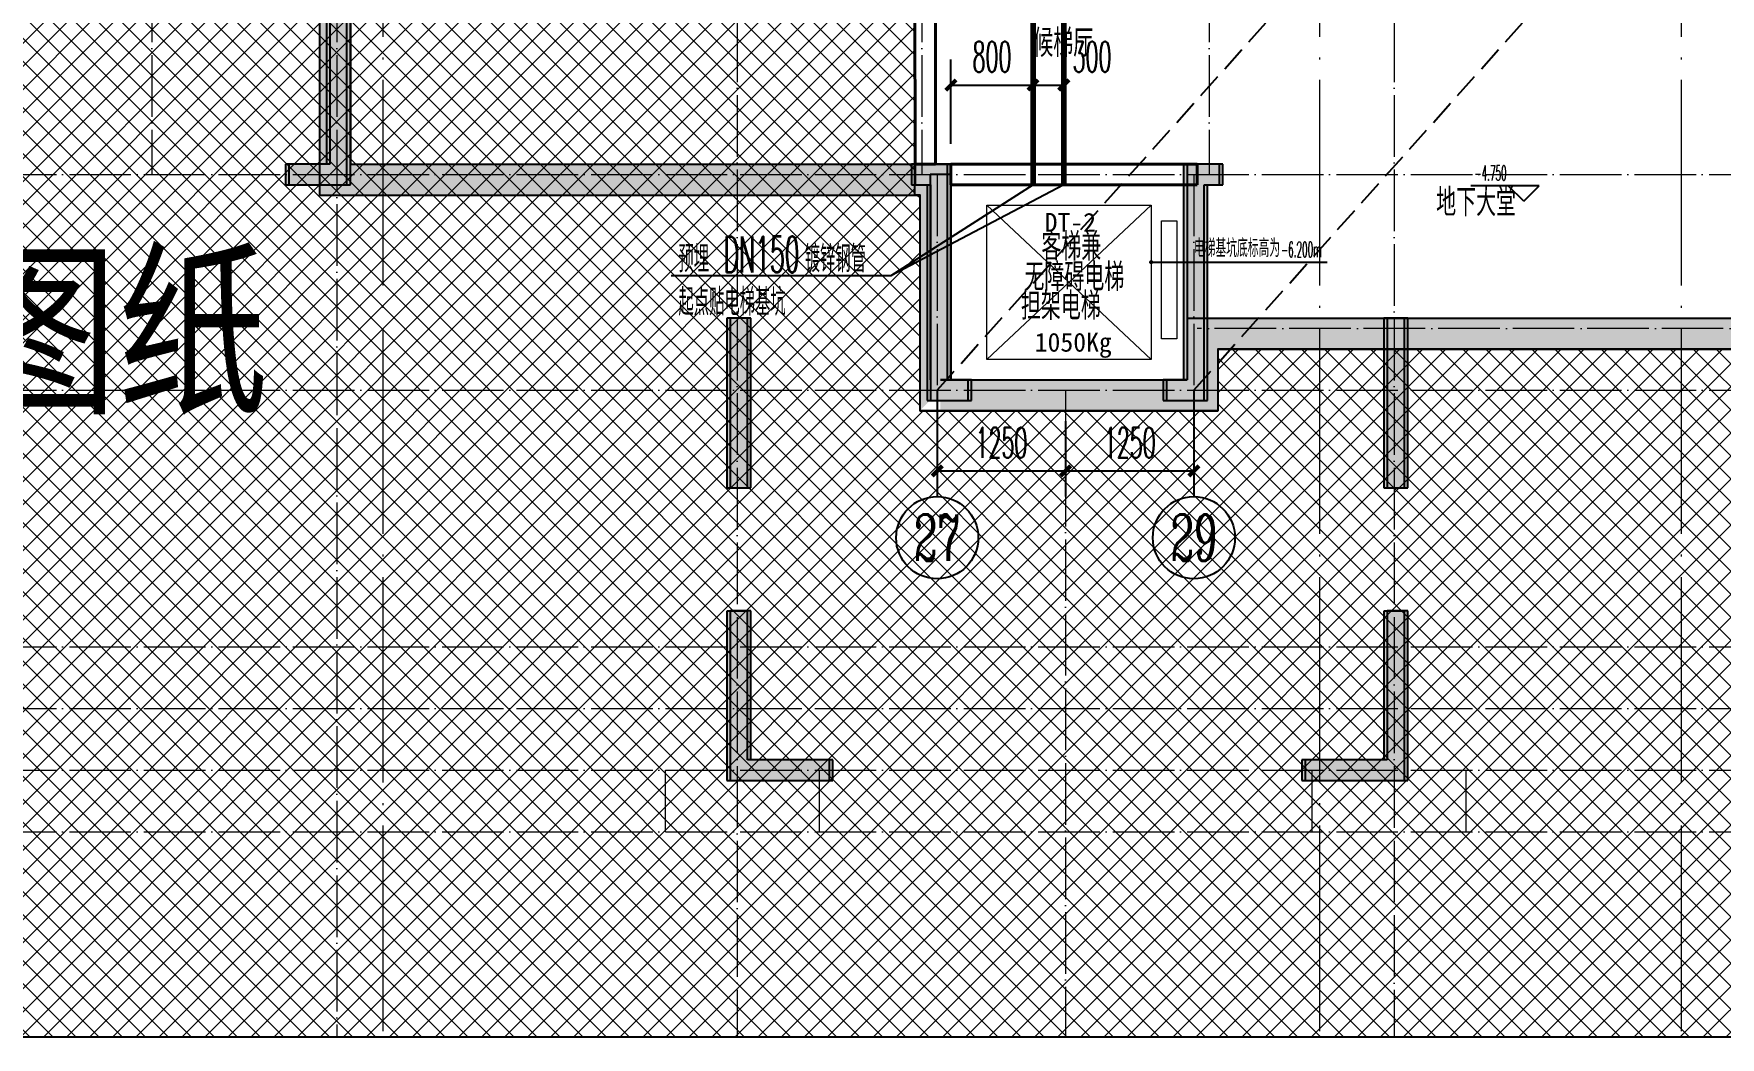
# Model space of a CAD drawing. Extents: x 27938 to 650306, y -92720 to 1524912.
# Drawn here: x 303166 to 319594, y 738130 to 747901 of the extents above; entities that cross this region are included whole.
import ezdxf
from ezdxf.enums import TextEntityAlignment as Align

# ---------------------------------------------------------------- set-up
doc = ezdxf.new("R2010")
doc.units = 0
doc.header["$LTSCALE"] = 1000
doc.header["$MEASUREMENT"] = 0
doc.linetypes.add('__DASH', pattern=[0.35, 0.25, -0.1])
doc.linetypes.add('DOTE', pattern=[2.42, 2, -0.2, 0.02, -0.2])
for name, color, linetype, lineweight in [('3.5方案汇报，与郭总、侯月琴确定户型_t8$0$STAIR', 2, 'Continuous', 18), ('DOTE', 19, 'DOTE', 9), ('PUB_HATCH', 8, 'Continuous', 9), ('WALL', 9, 'Continuous', 40), ('填充', 251, 'Continuous', 5)]:
    doc.layers.add(name, color=color, linetype=linetype, lineweight=lineweight)
for name, color, linetype in [('AXIS', 3, 'Continuous'), ('AXIS_TEXT', 4, 'Continuous'), ('COLUMN', 9, 'Continuous'), ('DIM_ELEV', 3, 'Continuous'), ('DIM_LEAD', 3, 'Continuous'), ('DIM_废水', 3, 'Continuous'), ('HS-A-墙-砖', 2, 'Continuous'), ('HS-A-墙-砼', 41, 'Continuous'), ('PIPE-废水', 31, 'F'), ('PUB_TEXT', 4, 'Continuous'), ('text', 7, 'Continuous'), ('TWT_DIM', 3, 'Continuous'), ('建-墙-填充', 8, 'Continuous')]:
    doc.layers.add(name, color=color, linetype=linetype)
doc.styles.add('_TCH_AXIS', font='COMPLEX', dxfattribs={"bigfont": 'GBCBIG'})
doc.styles.add('_TCH_DIM', font='SIMPLEX.shx', dxfattribs={"width": 0.6, "oblique": 10, "bigfont": 'hztxt.shx'})
doc.styles.add('_TCH_DIM_T3', font='SIMPLEX.shx', dxfattribs={"width": 0.494118, "bigfont": 'GBCBIG.shx'})
doc.styles.add('_TWT_SERIAL', font='simplex.shx', dxfattribs={"width": 0.6, "oblique": 10, "height": 3, "bigfont": 'aadri.shx'})
doc.styles.add('COMPLEX', font='COMPLEX')
doc.styles.get("Standard").update_dxf_attribs({"font": 'gbenor.shx', "bigfont": 'gbcbig.shx'})
doc.styles.add('黑体', font='simhei.ttf')
doc.linetypes.add('F', pattern='A,3,-0.2,["F",Standard,S=0.25,R=0,X=-0.1,Y=-0.115],-0.2', length=3.4)
doc.dimstyles.new('_TCH_ARCH&&100', dxfattribs={"dimtxt": 297.5, "dimasz": 100, "dimexe": 250, "dimexo": 300, "dimgap": 126.25, "dimtad": 1, "dimdec": 0, "dimzin": 0, "dimdsep": 46, "dimtxsty": '_TCH_DIM_T3', "dimblk": 'ARCHTICK', "dimcen": 0.09, "dimclrt": 4, "dimazin": 2, "dimtfac": 1, "dimtdec": 0, "dimtix": 1, "dimtmove": 2, "dimatfit": 3, "dimfxl": 1, "dimtolj": 1, "dimtzin": 0, "dimarcsym": 0})
doc.dimstyles.new('_TWT_ARCH&&100', dxfattribs={"dimtxt": 297.5, "dimasz": 100, "dimexe": 250, "dimexo": 300, "dimgap": 126.25, "dimtad": 1, "dimdec": 0, "dimzin": 0, "dimdsep": 46, "dimtxsty": '_TCH_DIM_T3', "dimblk": 'ARCHTICK', "dimcen": 0.09, "dimclrt": 7, "dimazin": 2, "dimtfac": 1, "dimtdec": 0, "dimtix": 1, "dimtmove": 2, "dimatfit": 3, "dimfxl": 1, "dimtolj": 1, "dimtzin": 0, "dimarcsym": 0})

# ---------------------------------------------------------------- blocks, each defined once
blk = doc.blocks.new('GDRDADWDAD')
at = {"layer": 'DOTE', "linetype": 'DOTE', "ltscale": 0.3}
for p, q in [((304317, 690157), (304317, 679557)), ((306117, 690157), (306117, 671157)), ((311817, 690157), (311817, 679557)), ((314617, 690157), (314617, 679557)), ((310017, 681057), (310017, 671157)), ((316417, 681057), (316417, 671157)), ((270117, 679557), (328917, 679557)), ((311967, 679557), (311967, 677457)), ((314467, 679557), (314467, 677457)), ((270117, 677457), (328917, 677457)), ((313217, 677457), (313217, 671157)), ((270117, 674957), (328917, 674957)), ((270117, 674357), (328917, 674357)), ((270117, 673757), (328917, 673757)), ((309317, 673757), (309317, 673157)), ((310817, 673757), (310817, 673157)), ((315617, 673757), (315617, 673157)), ((317117, 673757), (317117, 673157)), ((270117, 673157), (328917, 673157))]:
    blk.add_line(p, q, dxfattribs=at)
blk = doc.blocks.new('gdfgdgdgr')
at = {"layer": 'PUB_HATCH'}
for points in [[(511378, 529314), (511178, 529314), (511178, 529114), (511178, 529114), (511178, 526514), (510778, 526514), (510778, 526314), (511378, 526314)], [(517228, 526514), (516878, 526514), (516878, 526314), (517028, 526314), (517028, 524214), (517428, 524214), (517428, 524414), (517228, 524414)], [(519528, 526514), (519528, 524414), (519328, 524414), (519328, 524214), (519728, 524214), (519728, 526314), (519878, 526314), (519878, 526514)], [(515278, 523364), (515278, 525014), (515078, 525014), (515078, 523364)], [(521478, 523364), (521678, 523364), (521678, 525014), (521478, 525014)], [(516078, 520714), (515278, 520714), (515278, 522164), (515078, 522164), (515078, 520514), (516078, 520514)], [(520678, 520714), (520678, 520514), (521678, 520514), (521678, 522164), (521478, 522164), (521478, 520714)]]:
    blk.add_hatch(color=256, dxfattribs=at).paths.add_polyline_path(points)
at = {"layer": 'COLUMN', "color": 8}
for p, q in [((511378, 526314), (511378, 529314)), ((511178, 529114), (511178, 526514)), ((511178, 526514), (510778, 526514)), ((510778, 526514), (510778, 526314)), ((517228, 526514), (516878, 526514)), ((516878, 526514), (516878, 526314)), ((517228, 524414), (517228, 526514)), ((519528, 526514), (519528, 524414)), ((519878, 526514), (519528, 526514)), ((519878, 526314), (519878, 526514)), ((510778, 526314), (511378, 526314)), ((516878, 526314), (517028, 526314)), ((517028, 526314), (517028, 524214)), ((519728, 524214), (519728, 526314)), ((519728, 526314), (519878, 526314)), ((515278, 525014), (515078, 525014)), ((515078, 525014), (515078, 523364)), ((515278, 523364), (515278, 525014)), ((521678, 525014), (521478, 525014)), ((521478, 525014), (521478, 523364)), ((521678, 523364), (521678, 525014)), ((517428, 524414), (517228, 524414)), ((517428, 524214), (517428, 524414)), ((519528, 524414), (519328, 524414)), ((519328, 524414), (519328, 524214)), ((517028, 524214), (517428, 524214)), ((519328, 524214), (519728, 524214)), ((515078, 523364), (515278, 523364)), ((521478, 523364), (521678, 523364)), ((515278, 522164), (515078, 522164)), ((515078, 522164), (515078, 520514)), ((515278, 520714), (515278, 522164)), ((521678, 522164), (521478, 522164)), ((521478, 522164), (521478, 520714)), ((521678, 520514), (521678, 522164)), ((516078, 520714), (515278, 520714)), ((516078, 520514), (516078, 520714)), ((520678, 520714), (520678, 520514)), ((521478, 520714), (520678, 520714)), ((515078, 520514), (516078, 520514)), ((520678, 520514), (521678, 520514))]:
    blk.add_line(p, q, dxfattribs=at)
blk = doc.blocks.new('A$C47B31F67')
at = {"layer": '填充'}
h = blk.add_hatch(dxfattribs=at)
h.set_pattern_fill('ANSI37', color=8, scale=100, style=0)
h.set_pattern_definition([(45, (0, 0), (-112.2532, 112.2532), []), (135, (0, 0), (-112.2532, -112.2532), [])])
h.paths.add_polyline_path([(127448, -31360), (127448, -32860), (129998, -32860), (129998, -35060), (129998, -35060), (129998, -36060), (133248, -36060), (133248, -40760), (127398, -40760), (127398, -41360), (124498, -41360), (124498, -39259), (124448, -39260), (124448, -36060), (124448, -36059), (124448, -31360)], flags=16)
h.paths.add_polyline_path([(97048, -31360), (97048, -32860), (94548, -32860), (94548, -35060), (97048, -35060), (97048, -37460), (91248, -37460), (91248, -40760), (97098, -40760), (97098, -41360), (99998, -41360), (99998, -39259), (100148, -39260), (100148, -36060), (100048, -36059), (100048, -31360)], flags=16)
h.paths.add_polyline_path([(82848, -28460), (141648, -28460), (141648, -47460), (82848, -47460)])
at = {"layer": '填充', "color": 8}
blk.add_lwpolyline([(127448, -31360), (127448, -32860), (129998, -32860), (129998, -35060), (129998, -35060), (129998, -36060), (133248, -36060), (133248, -40760), (127398, -40760), (127398, -41360), (124498, -41360), (124498, -39259), (124448, -39260), (124448, -36060), (124448, -36059), (124448, -31360)], close=True, dxfattribs=at)
blk = doc.blocks.new('_ArchTick')
at = {"color": 0, "linetype": 'ByBlock', "const_width": 0.4}
blk.add_lwpolyline([(-0.5, -0.5), (0.5, 0.5)], dxfattribs=at)
blk = doc.blocks.new('*D220')
at = {"layer": 'Defpoints', "color": 0}
for p in [(312900, 747401), (312100, 746530), (312900, 746530)]:
    blk.add_point(p, dxfattribs=at)
at = {"layer": 'TWT_DIM', "color": 0, "lineweight": -2}
for p, q in [((312100, 746830), (312100, 747651)), ((312900, 746830), (312900, 747651)), ((312100, 747401), (312900, 747401))]:
    blk.add_line(p, q, dxfattribs=at)
at = {"layer": 'TWT_DIM', "color": 0, "lineweight": -2, "xscale": 100, "yscale": 100, "zscale": 100, "rotation": 180}
blk.add_blockref('_ArchTick', (312100, 747401), dxfattribs=at)
at = {"layer": 'TWT_DIM', "color": 0, "lineweight": -2, "xscale": 100, "yscale": 100, "zscale": 100}
blk.add_blockref('_ArchTick', (312900, 747401), dxfattribs=at)
at = {"layer": 'TWT_DIM', "color": 7, "insert": (312500, 747676), "char_height": 297.5, "attachment_point": 5, "style": '_TCH_DIM_T3'}
blk.add_mtext('\\A1;800', dxfattribs=at)
blk = doc.blocks.new('*D221')
at = {"layer": 'Defpoints', "color": 0}
for p in [(313200, 747401), (312900, 746530), (313200, 746530)]:
    blk.add_point(p, dxfattribs=at)
at = {"layer": 'TWT_DIM', "color": 0, "lineweight": -2}
for p, q in [((312900, 746830), (312900, 747651)), ((313200, 746830), (313200, 747651)), ((312900, 747401), (313200, 747401))]:
    blk.add_line(p, q, dxfattribs=at)
at = {"layer": 'TWT_DIM', "color": 0, "lineweight": -2, "xscale": 100, "yscale": 100, "zscale": 100, "rotation": 180}
blk.add_blockref('_ArchTick', (312900, 747401), dxfattribs=at)
at = {"layer": 'TWT_DIM', "color": 0, "lineweight": -2, "xscale": 100, "yscale": 100, "zscale": 100}
blk.add_blockref('_ArchTick', (313200, 747401), dxfattribs=at)
at = {"layer": 'TWT_DIM', "color": 7, "insert": (313475, 747676), "char_height": 297.5, "attachment_point": 5, "style": '_TCH_DIM_T3'}
blk.add_mtext('\\A1;300', dxfattribs=at)
blk = doc.blocks.new('*D599')
at = {"layer": 'AXIS', "color": 0, "lineweight": -2}
for p, q in [((311967, 744130), (311967, 743394)), ((313217, 744130), (313217, 743394)), ((311967, 743644), (313217, 743644))]:
    blk.add_line(p, q, dxfattribs=at)
at = {"layer": 'Defpoints', "color": 0}
for p in [(311967, 744430), (313217, 744430), (313217, 743644)]:
    blk.add_point(p, dxfattribs=at)
at = {"layer": 'AXIS', "color": 0, "lineweight": -2, "xscale": 100, "yscale": 100, "zscale": 100, "rotation": 180}
blk.add_blockref('_ArchTick', (311967, 743644), dxfattribs=at)
at = {"layer": 'AXIS', "color": 0, "lineweight": -2, "xscale": 100, "yscale": 100, "zscale": 100}
blk.add_blockref('_ArchTick', (313217, 743644), dxfattribs=at)
at = {"layer": 'AXIS', "color": 4, "insert": (312592, 743919), "char_height": 297.5, "attachment_point": 5, "style": '_TCH_DIM_T3'}
blk.add_mtext('\\A1;1250', dxfattribs=at)
blk = doc.blocks.new('*D600')
at = {"layer": 'AXIS', "color": 0, "lineweight": -2}
for p, q in [((313217, 744130), (313217, 743394)), ((314467, 744130), (314467, 743394)), ((313217, 743644), (314467, 743644))]:
    blk.add_line(p, q, dxfattribs=at)
at = {"layer": 'Defpoints', "color": 0}
for p in [(313217, 744430), (314467, 744430), (314467, 743644)]:
    blk.add_point(p, dxfattribs=at)
at = {"layer": 'AXIS', "color": 0, "lineweight": -2, "xscale": 100, "yscale": 100, "zscale": 100, "rotation": 180}
blk.add_blockref('_ArchTick', (313217, 743644), dxfattribs=at)
at = {"layer": 'AXIS', "color": 0, "lineweight": -2, "xscale": 100, "yscale": 100, "zscale": 100}
blk.add_blockref('_ArchTick', (314467, 743644), dxfattribs=at)
at = {"layer": 'AXIS', "color": 4, "insert": (313842, 743919), "char_height": 297.5, "attachment_point": 5, "style": '_TCH_DIM_T3'}
blk.add_mtext('\\A1;1250', dxfattribs=at)
blk = doc.blocks.new('_AXISO')
blk.add_circle((0, 0), 0.5)
at = {"layer": 'AXIS_TEXT', "style": 'COMPLEX', "width": 1.041667}
blk.add_attdef('A', text='', height=0.56, dxfattribs=at).set_placement((-0.25, -0.28), (0.25, -0.28), align=Align.FIT)

msp = doc.modelspace()

# ---------------------------------------------------------------- hatches: boundary and pattern name
at = {"layer": 'PUB_HATCH'}
msp.add_hatch(color=256, dxfattribs=at).paths.add_polyline_path([(314400.2, 745130.3), (314700.2, 744830.3), (320550.3, 744830.3), (320250.3, 745130.3)])
at = {"layer": '建-墙-填充'}
for points in [[(306250.3, 749530.3), (305950.3, 749230.3), (305950.3, 746330.3), (306250.3, 746630.3)], [(306250.3, 746630.3), (305950.3, 746330.3), (311797.7, 746330.3), (312097.7, 746630.3)], [(312097.7, 746630.3), (311797.7, 746330.3), (311797.7, 744230.3), (312097.7, 744530.3)], [(314700.2, 744830.3), (314400.2, 745130.3), (314400.2, 744530.3), (314700.2, 744230.3)], [(311997.7, 744530.3), (311997.7, 744230.3), (314700.2, 744230.3), (314400.2, 744530.3)]]:
    msp.add_hatch(color=256, dxfattribs=at).paths.add_polyline_path(points)

# ---------------------------------------------------------------- linework, layer by layer
at = {"color": 251, "linetype": '__DASH', "true_color": 0x636466}
for p, q in [((311966.4, 744429.9), (329289, 763783.9)), ((314466.6, 744429.9), (331789.2, 763783.9))]:
    msp.add_line(p, q, dxfattribs=at)
at = {"color": 8}
for points in [[(270149.8, 757130.3), (328949.8, 757130.3), (328949.8, 738130.3), (270149.8, 738130.3)], [(314750.3, 754230.3), (314750.3, 752730.3), (317300.2, 752730.3), (317300.2, 750530.3), (317300.2, 750530.3), (317300.2, 749530.3), (320550.2, 749530.3), (320550.2, 744830.3), (314700.1, 744830.3), (314700.1, 744230.3), (311799.9, 744230.3), (311799.9, 746330.4), (311750, 746330.2), (311750, 749530.3), (311750, 749530.4), (311750, 754230.3)]]:
    msp.add_lwpolyline(points, close=True, dxfattribs=at)
at = {"layer": '3.5方案汇报，与郭总、侯月琴确定户型_t8$0$STAIR', "color": 8}
for p, q in [((314050.2, 746230.3), (312450.2, 744730.3)), ((312450.2, 746230.3), (314050.2, 744730.3))]:
    msp.add_line(p, q, dxfattribs=at)
for points in [[(312450.2, 744730.3), (312450.2, 746230.3), (314050.2, 746230.3), (314050.2, 744730.3)], [(314150.2, 744930.3), (314150.2, 746080.3), (314300.2, 746080.3), (314300.2, 744930.3)]]:
    msp.add_lwpolyline(points, close=True, dxfattribs=at)
at = {"layer": 'AXIS'}
for p, q in [((311966.6, 744429.9), (311966.6, 743393.6)), ((314466.6, 744429.9), (314466.6, 743393.6))]:
    msp.add_line(p, q, dxfattribs=at)
at = {"layer": 'DIM_ELEV', "color": 8}
for p, q in [((317829.3, 746420.2), (317164.4, 746420.2)), ((317679.3, 746270.2), (317529.3, 746420.2)), ((317679.3, 746270.2), (317829.3, 746420.2))]:
    msp.add_line(p, q, dxfattribs=at)
at = {"layer": 'DIM_LEAD', "color": 8}
for p, q in [((314050.2, 745676.3), (314252.3, 745675.8)), ((314252.3, 745675.8), (315766.6, 745675.8))]:
    msp.add_line(p, q, dxfattribs=at)
at = {"layer": 'DIM_LEAD', "color": 8, "const_width": 20}
msp.add_lwpolyline([(314040.2, 745676.3, 1), (314060.2, 745676.3, 1)], format="xyb", close=True, dxfattribs=at)
at = {"layer": 'DIM_废水'}
for p, q in [((312899.8, 746430.3), (311515.3, 745542.2)), ((313199.8, 746430.3), (311515.3, 745542.2)), ((311515.3, 745542.2), (309375.8, 745542.2))]:
    msp.add_line(p, q, dxfattribs=at)
at = {"layer": 'DOTE', "color": 5}
for p, q in [((306564.7, 757130.3), (306564.7, 738130.3)), ((315689.7, 757130.3), (315689.7, 738130.3)), ((319214.7, 757130.3), (319214.7, 738130.3))]:
    msp.add_line(p, q, dxfattribs=at)
at = {"layer": 'DOTE', "linetype": 'DOTE', "ltscale": 0.3}
msp.add_line((320350.2, 745030.3), (314500.2, 745030.3), dxfattribs=at)
at = {"layer": 'HS-A-墙-砖', "color": 8}
for p, q in [((311897.7, 746530.3), (311897.7, 744530.3)), ((312097.7, 746530.3), (311897.7, 746530.3)), ((312097.7, 746530.3), (312097.7, 744530.3))]:
    msp.add_line(p, q, dxfattribs=at)
at = {"layer": 'HS-A-墙-砼', "color": 8}
for p, q in [((306250.3, 749530.3), (306250.3, 746630.3)), ((305950.3, 749230.3), (305950.3, 746330.3)), ((306250.3, 746630.3), (312097.7, 746630.3)), ((312097.7, 746630.3), (312097.7, 744530.3)), ((305950.3, 746330.3), (311797.7, 746330.3)), ((311797.7, 746330.3), (311797.7, 744230.3)), ((314400.2, 745130.3), (320250.3, 745130.3)), ((314400.2, 745130.3), (314400.2, 744530.3)), ((314700.2, 744830.3), (320550.3, 744830.3)), ((314700.2, 744830.3), (314700.2, 744230.3)), ((311997.7, 744530.3), (314400.2, 744530.3)), ((312097.7, 744530.3), (311997.7, 744530.3)), ((311797.7, 744230.3), (311997.7, 744230.3)), ((311997.7, 744230.3), (314700.2, 744230.3))]:
    msp.add_line(p, q, dxfattribs=at)
at = {"layer": 'PIPE-废水', "const_width": 55}
for points in [[(312899.8, 746430.3), (312899.8, 750480.3)], [(313199.8, 746430.3), (313199.8, 750480.3)]]:
    msp.add_lwpolyline(points, dxfattribs=at)
at = {"layer": 'WALL', "color": 8}
for p, q in [((311750.1, 748630.3), (311750.2, 746630.3)), ((311950.1, 748530.3), (311950.2, 746630.3)), ((311950.2, 746630.3), (311750.2, 746630.3)), ((314500, 746630.3), (312100.2, 746630.3)), ((312100.2, 746430.3), (312100.2, 746630.3)), ((314500, 746430.3), (314500, 746630.3)), ((314500, 746430.3), (312100.2, 746430.3))]:
    msp.add_line(p, q, dxfattribs=at)

# ---------------------------------------------------------------- block references
for name, p in [('GDRDADWDAD', (0, 66972.7)), ('gdfgdgdgr', (-205160.8, 220116))]:
    msp.add_blockref(name, p)
at = {"color": 8}
for name, p in [('A$C47B31F67', (187302.1, 785589.9)), ('gdfgdgdgr', (-205127.6, 220116.5))]:
    msp.add_blockref(name, p, dxfattribs=at)
at = {"layer": 'AXIS'}
ref = msp.add_blockref('_AXISO', (311966.6, 742993.6), dxfattribs=dict(at, xscale=800, yscale=800, zscale=800))
ref.add_attrib('A', '27', dxfattribs={"layer": 'AXIS_TEXT', "height": 452.55, "style": '_TCH_AXIS', "width": 0.617647}).set_placement((311740.3, 742767.4), (312192.9, 742767.4), align=Align.FIT)
ref = msp.add_blockref('_AXISO', (314466.6, 742993.6), dxfattribs=dict(at, xscale=800, yscale=800, zscale=800))
ref.add_attrib('A', '29', dxfattribs={"layer": 'AXIS_TEXT', "height": 452.55, "style": '_TCH_AXIS', "width": 0.617647}).set_placement((314240.3, 742767.4), (314692.9, 742767.4), align=Align.FIT)

# ---------------------------------------------------------------- texts
at = {"layer": 'DIM_ELEV', "color": 8, "style": '_TCH_DIM', "width": 0.423529}
msp.add_text('-4.750', height=148.75, dxfattribs=at).set_placement((317200, 746470.2))
at = {"layer": 'DIM_LEAD', "color": 8, "style": '_TCH_DIM'}
for s, height, width, p in [('电梯基坑底标高为', 175, 0.6, (314466.6, 745725.8)), ('-6.200m', 148.75, 0.423529, (315315.6, 745725.8))]:
    msp.add_text(s, height=height, dxfattribs=dict(at, width=width)).set_placement(p)
at = {"layer": 'DIM_废水', "color": 7, "style": '_TWT_SERIAL'}
for s, height, width, p in [('DN150', 350, 0.48, (309883.7, 745577.2)), ('预埋', 261.81, 0.6, (309445.8, 745577.2)), ('镀锌钢管', 261.81, 0.6, (310675.7, 745577.2)), ('起点贴电梯基坑', 261.81, 0.6, (309445.8, 745157.2))]:
    msp.add_text(s, height=height, dxfattribs=dict(at, width=width)).set_placement(p)
at = {"layer": 'PUB_TEXT', "color": 8}
for s, p in [('候梯厅', (312902.5, 747674.5)), ('地下大堂', (316826.8, 746123.7)), ('客梯兼', (312981.1, 745692.4)), ('无障碍电梯', (312816.5, 745396.6)), ('担架电梯', (312782.1, 745115.1))]:
    msp.add_text(s, height=270.07, dxfattribs=at).set_placement(p)
at = {"layer": 'PUB_TEXT', "color": 8, "style": '黑体'}
for s, p in [('DT-2', (313013.1, 745972.6)), ('1050Kg', (312916.1, 744804.9))]:
    msp.add_text(s, height=184.01, dxfattribs=at).set_placement(p)
at = {"layer": 'text', "color": 2, "style": '黑体', "width": 0.8}
msp.add_text('阴影部分详地库图纸', height=1345.89, dxfattribs=at).set_placement((292233.4, 744340.6))

# ---------------------------------------------------------------- dimensions: what is measured, and where the dimension line sits
at = {"layer": 'AXIS'}
for p1, p2, picture, middle in [((311966.6, 744429.9), (313216.6, 744429.9), '*D599', (312591.6, 743918.6)), ((313216.6, 744429.9), (314466.6, 744429.9), '*D600', (313841.6, 743918.6))]:
    dim = msp.add_aligned_dim(p1=p1, p2=p2, distance=-786.3, dimstyle='_TCH_ARCH&&100', dxfattribs=at)
    dim.commit()
    dim.dimension.update_dxf_attribs({"geometry": picture, "text_midpoint": middle})
at = {"layer": 'TWT_DIM'}
dim = msp.add_aligned_dim(p1=(312099.8, 746530.3), p2=(312899.8, 746530.3), distance=870.7, dimstyle='_TWT_ARCH&&100', dxfattribs=at)
dim.commit()
dim.dimension.update_dxf_attribs({"geometry": '*D220', "text_midpoint": (312499.8, 747676)})
dim = msp.add_linear_dim(base=(313199.8, 747401), p1=(312899.8, 746530.3), p2=(313199.8, 746530.3), angle=0, dimstyle='_TWT_ARCH&&100', dxfattribs=at)
dim.commit()
dim.dimension.update_dxf_attribs({"geometry": '*D221', "text_midpoint": (313475, 747676), "dimtype": 129})

doc.saveas('drawing.dxf')
